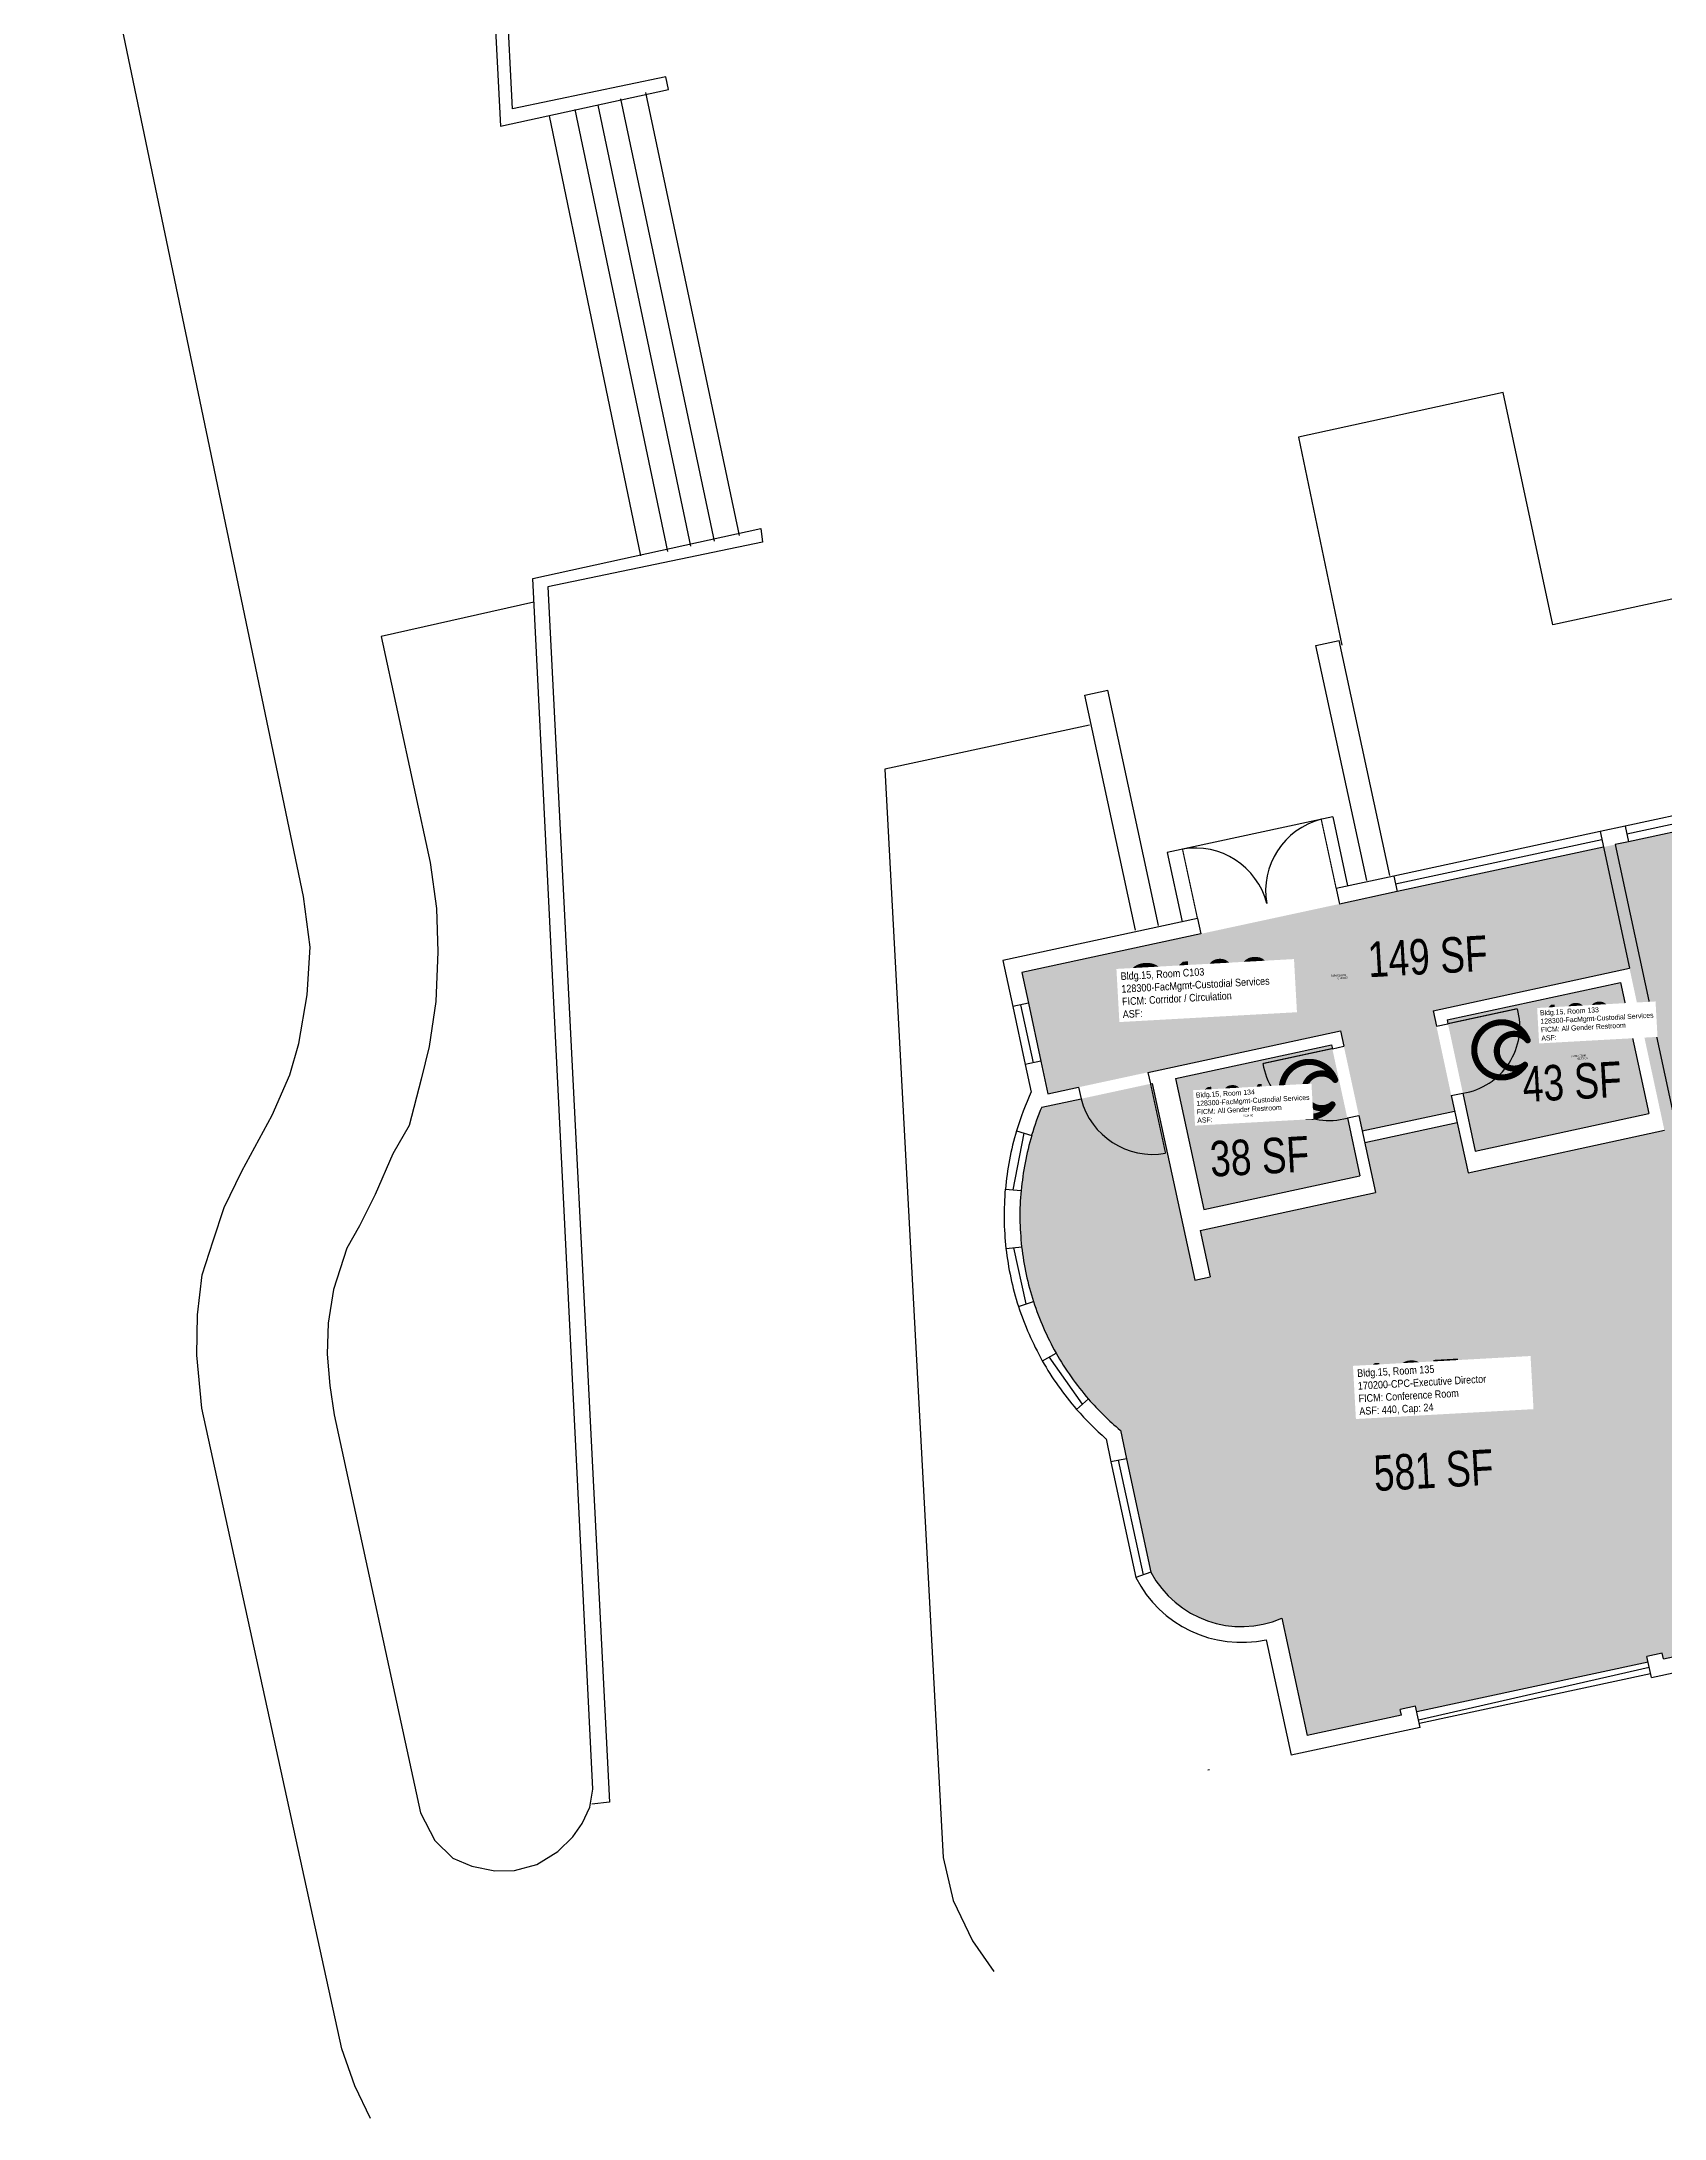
# Model space of a CAD drawing. Header units: inches. Extents: x 69214117 to 69216844, y 27684775 to 27686612.
# Drawn here: x 69214281 to 69215104, y 27684775 to 27685829 of the extents above; entities that cross this region are included whole.
import ezdxf
from ezdxf.enums import TextEntityAlignment as Align

# ---------------------------------------------------------------- set-up
doc = ezdxf.new("R2010")
doc.units = ezdxf.units.IN
doc.header["$LTSCALE"] = 0.25
doc.header["$MEASUREMENT"] = 0
doc.layers.get('0').update_dxf_attribs({"linetype": 'CONTINUOUS'})
for name, color, linetype in [('A-DOOR', 2, 'CONTINUOUS'), ('A-GLAZ', 1, 'CONTINUOUS'), ('A-IDEN-ICON', 4, 'CONTINUOUS'), ('A-IDEN-RNUM', 7, 'CONTINUOUS'), ('A-IDEN-SNUM', 4, 'CONTINUOUS'), ('A-IDEN-VNUM', 4, 'CONTINUOUS'), ('A-SITE', 3, 'CONTINUOUS'), ('A-WALL', 5, 'CONTINUOUS'), ('AREA-TEXT', 3, 'CONTINUOUS'), ('Rooms-Department-Color', 7, 'CONTINUOUS'), ('Rooms-Information', 7, 'CONTINUOUS')]:
    doc.layers.add(name, color=color, linetype=linetype)
doc.styles.add('CP_AREA', font='arial.ttf', dxfattribs={"height": 15})
doc.styles.add('CP_ROOMSNUMBER', font='arial.ttf', dxfattribs={"height": 1})
doc.styles.add('CP_ROOMVNUMBER', font='arial.ttf', dxfattribs={"width": 0.85, "height": 0.075})

# ---------------------------------------------------------------- blocks, each defined once
blk = doc.blocks.new('CPBATH')
at = {"color": 0, "linetype": 'ByBlock', "const_width": 0.0127}
for points in [[(0.0571, 0.0168, 0.861492), (-0.0551, 0, 1)], [(-0.0551, 0, 0.726902), (0.0487, -0.0337, 1)], [(0.0571, 0.0168, 0.729002), (-0.0084, -0.0042, 1)], [(-0.0084, -0.0042, 0.609468), (0.0487, -0.0337, 1)]]:
    blk.add_lwpolyline(points, format="xyb", dxfattribs=at)
at = {"color": 0, "linetype": 'ByBlock', "const_width": 0.00637}
for points in [[(0.0544, 0.0152, 1), (0.0599, 0.0184, 1)], [(0.0459, -0.0353, 1), (0.0515, -0.0321, 1)]]:
    blk.add_lwpolyline(points, format="xyb", close=True, dxfattribs=at)

msp = doc.modelspace()

# ---------------------------------------------------------------- hatches: boundary and pattern name
at = {"layer": 'Rooms-Department-Color', "true_color": 0x80bc67}
msp.add_hatch(color=83, dxfattribs=at).paths.add_polyline_path([(69215073.5, 27685420.1), (69215109.1, 27685254.9), (69215226.4, 27685280.2), (69215236.6, 27685233.2), (69215599.7, 27685311.5), (69215553.9, 27685523.7)])
at = {"layer": 'Rooms-Department-Color', "true_color": 0xacacac}
for points in [[(69214987.1, 27685337.1), (69215086.8, 27685358.6), (69215073.5, 27685420.1), (69214778.3, 27685356.5), (69214781.7, 27685340.9), (69214788, 27685311.5), (69214791.6, 27685294.9), (69214940.1, 27685326.9), (69214951.1, 27685276.1), (69214998, 27685286.2)], [(69215096.5, 27685284.9), (69215082.2, 27685351.4), (69214994.2, 27685332.5), (69215008.5, 27685265.9)], [(69214949.9, 27685253.3), (69214935.5, 27685319.8), (69214856.3, 27685302.7), (69214870.7, 27685236.2)]]:
    msp.add_hatch(color=253, dxfattribs=at).paths.add_polyline_path(points)
at = {"layer": 'Rooms-Department-Color', "true_color": 0x80bc67}
h = msp.add_hatch(color=83, dxfattribs=at)
edge = h.paths.add_edge_path()
edge.add_arc((69214889.8, 27685076.6), 52, 207.9517, 293.2618)
edge.add_line((69214910.3, 27685028.9), (69214923.2, 27684969.3))
edge.add_line((69214923.2, 27684969.3), (69214971, 27684979.6))
edge.add_line((69214971, 27684979.6), (69214970.4, 27684982.5))
edge.add_line((69214970.4, 27684982.5), (69214978.2, 27684984.2))
edge.add_line((69214978.2, 27684984.2), (69214978.9, 27684981.3))
edge.add_line((69214978.9, 27684981.3), (69215096.2, 27685006.6))
edge.add_line((69215096.2, 27685006.6), (69215095.5, 27685009.5))
edge.add_line((69215095.5, 27685009.5), (69215103.4, 27685011.2))
edge.add_line((69215103.4, 27685011.2), (69215104, 27685008.3))
edge.add_line((69215104, 27685008.3), (69215159.7, 27685020.3))
edge.add_line((69215159.7, 27685020.3), (69215104.5, 27685276.4))
edge.add_line((69215104.5, 27685276.4), (69215004.8, 27685254.9))
edge.add_line((69215004.8, 27685254.9), (69214999.3, 27685280.3))
edge.add_line((69214999.3, 27685280.3), (69214952.4, 27685270.2))
edge.add_line((69214952.4, 27685270.2), (69214957.9, 27685244.8))
edge.add_line((69214957.9, 27685244.8), (69214868.9, 27685225.6))
edge.add_line((69214868.9, 27685225.6), (69214874, 27685202.1))
edge.add_line((69214874, 27685202.1), (69214866.1, 27685200.4))
edge.add_line((69214866.1, 27685200.4), (69214844.6, 27685300.2))
edge.add_line((69214844.6, 27685300.2), (69214788.5, 27685288.1))
edge.add_arc((69214919.4, 27685233.2), 142, 157.2373, 183.1752)
edge.add_arc((69214919.4, 27685233.2), 142, 183.1752, 230.1044)
edge.add_line((69214828.4, 27685124.2), (69214843.9, 27685052.2))

# ---------------------------------------------------------------- linework, layer by layer
at = {"layer": 'A-DOOR', "const_width": 0.6}
for points in [[(69214937.9, 27685399.1), (69214930.3, 27685434.3)], [(69214867.5, 27685383.9), (69214859.9, 27685419.1)], [(69214994.6, 27685330.5), (69215029.8, 27685338.1)], [(69214936, 27685317.9), (69214900.8, 27685310.3)], [(69214843.7, 27685300), (69214851.3, 27685264.8)]]:
    msp.add_lwpolyline(points, dxfattribs=at)
at = {"layer": 'A-DOOR'}
for centre, radius, start, end in [((69214939.6, 27685397.9), 37.5, 104.4182, 189.8739), ((69214866.4, 27685382.1), 37.5, 14.4583, 99.914), ((69214996.9, 27685329), 34.2, 278.9912, 15.341), ((69214934.5, 27685315.6), 34.2, 188.9912, 285.341), ((69214844.8, 27685301.7), 37.5, 194.4583, 279.914)]:
    msp.add_arc(centre, radius, start, end, dxfattribs=at)
at = {"layer": 'A-GLAZ'}
for p, q in [((69215315.7, 27685480.5), (69215084.5, 27685430.7)), ((69215085.4, 27685426.8), (69215316.5, 27685476.6)), ((69215317.4, 27685472.7), (69215086.2, 27685422.8)), ((69215071.8, 27685428), (69214967.2, 27685405.4)), ((69214968, 27685401.5), (69215072.7, 27685424)), ((69215073.5, 27685420.1), (69214968.9, 27685397.5)), ((69214773.8, 27685339.2), (69214780.1, 27685309.8)), ((69214777.7, 27685340), (69214784.1, 27685310.7)), ((69214781.7, 27685340.9), (69214788, 27685311.5)), ((69214774, 27685246.2), (69214779.6, 27685275)), ((69214780.5, 27685188.3), (69214774.3, 27685216.8)), ((69214809.2, 27685137.4), (69214792.3, 27685161.4)), ((69214823.6, 27685108.2), (69214836.3, 27685049.5)), ((69214840.1, 27685050.9), (69214827.5, 27685109)), ((69214831.5, 27685109.8), (69214843.9, 27685052.2)), ((69215096.2, 27685006.6), (69214978.9, 27684981.3)), ((69214979.7, 27684977.3), (69215096.7, 27685004.1)), ((69215097.4, 27685000.7), (69214980.1, 27684975.4))]:
    msp.add_line(p, q, dxfattribs=at)
for centre, radius, start, end in [((69214913.5, 27685234.3), 144, 163.1103, 175.1326), ((69214913.5, 27685234.3), 144, 163.1103, 175.1326), ((69214913.5, 27685234.3), 144, 163.1103, 175.1326), ((69214913.5, 27685234.3), 135.9, 163.1103, 175.147), ((69214919.4, 27685233.2), 142, 186.4269, 197.9053), ((69214919.4, 27685233.2), 150, 186.4269, 197.9053), ((69214919.4, 27685233.2), 150, 209.4422, 220.9792), ((69214919.4, 27685233.2), 142, 209.4422, 220.9792)]:
    msp.add_arc(centre, radius, start, end, dxfattribs=at)
at = {"layer": 'A-SITE'}
for p, q in [((69214499.6, 27686061.9), (69214513.9, 27685785.8)), ((69214519.9, 27685794.6), (69214507, 27686055.3)), ((69214413.9, 27685395.1), (69214280.9, 27686032.2)), ((69214597.7, 27685810.9), (69214519.9, 27685794.6)), ((69214599, 27685804.5), (69214597.7, 27685810.9)), ((69214513.9, 27685785.8), (69214599, 27685804.5)), ((69214610.4, 27685572.8), (69214563.4, 27685796.5)), ((69214574.8, 27685799.7), (69214622.2, 27685575.4)), ((69214635.1, 27685578.2), (69214587.6, 27685802.9)), ((69214585.1, 27685567.9), (69214538.7, 27685791.1)), ((69214551.5, 27685794.4), (69214598.5, 27685570.1)), ((69215022.7, 27685650.7), (69214918.8, 27685628)), ((69215047.8, 27685532.9), (69215022.7, 27685650.7)), ((69214918.8, 27685628), (69214940.7, 27685522.5)), ((69215298.1, 27685586.9), (69215047.8, 27685532.9)), ((69214530.2, 27685556.3), (69214645.9, 27685581.8)), ((69214646.8, 27685574.8), (69214537.9, 27685552.2)), ((69214645.9, 27685581.8), (69214646.8, 27685574.8)), ((69214560.7, 27684942.1), (69214530.2, 27685556.3)), ((69214530.8, 27685544.3), (69214453.2, 27685527)), ((69214537.9, 27685552.2), (69214569.1, 27684935.5)), ((69214453.2, 27685527), (69214478.1, 27685412.2)), ((69214927.6, 27685522.4), (69214939.4, 27685525)), ((69214953.4, 27685403.2), (69214927.6, 27685522.4)), ((69214965.1, 27685405.7), (69214939.4, 27685525)), ((69214810.3, 27685497.1), (69214822.1, 27685499.7)), ((69214836.1, 27685377.9), (69214810.3, 27685497.1)), ((69214847.8, 27685380.4), (69214822.1, 27685499.7)), ((69214812.7, 27685481.9), (69214708.8, 27685459.6)), ((69214708.8, 27685459.6), (69214738.4, 27684907.4)), ((69214936.2, 27685435.5), (69214852.1, 27685417.4)), ((69214936.2, 27685435.5), (69214943.7, 27685400.4)), ((69214852.1, 27685417.4), (69214859.7, 27685382.2)), ((69214478.1, 27685412.2), (69214481.4, 27685388.9)), ((69214417.3, 27685369.3), (69214413.9, 27685395.1)), ((69214481.4, 27685388.9), (69214482.1, 27685366.9)), ((69214415.7, 27685345.2), (69214417.3, 27685369.3)), ((69214482.1, 27685366.9), (69214481, 27685341.8)), ((69214411.5, 27685320.4), (69214415.7, 27685345.2)), ((69214481, 27685341.8), (69214477.7, 27685319)), ((69214406.9, 27685304.6), (69214411.5, 27685320.4)), ((69214477.7, 27685319), (69214473.6, 27685302.3)), ((69214398, 27685284.1), (69214406.9, 27685304.6)), ((69214473.6, 27685302.3), (69214467.4, 27685278.9)), ((69214382.6, 27685255.7), (69214398, 27685284.1)), ((69214467.4, 27685278.9), (69214459.2, 27685264.4)), ((69214459.2, 27685264.4), (69214450.3, 27685243.9)), ((69214373.6, 27685237.2), (69214382.6, 27685255.7)), ((69214450.3, 27685243.9), (69214442.2, 27685227.9)), ((69214368, 27685220.3), (69214373.6, 27685237.2)), ((69214442.2, 27685227.9), (69214435.8, 27685216.6)), ((69214362.5, 27685203), (69214368, 27685220.3)), ((69214435.8, 27685216.6), (69214429, 27685195.7)), ((69214360.1, 27685182.8), (69214362.5, 27685203)), ((69214429, 27685195.7), (69214426.4, 27685178.5)), ((69214359.7, 27685162.3), (69214360.1, 27685182.8)), ((69214426.4, 27685178.5), (69214425.8, 27685162.9)), ((69214362.2, 27685135.4), (69214359.7, 27685162.3)), ((69214425.8, 27685162.9), (69214427.2, 27685147)), ((69214427.2, 27685147), (69214429.5, 27685132.1)), ((69214433.3, 27684810.3), (69214362.2, 27685135.4)), ((69214429.5, 27685132.1), (69214473.3, 27684930.2)), ((69214555.2, 27684924.7), (69214559.2, 27684933)), ((69214559.2, 27684933), (69214560.7, 27684942.1)), ((69214569.1, 27684935.5), (69214560.1, 27684934.5)), ((69214473.3, 27684930.2), (69214480.5, 27684916.1)), ((69214550.5, 27684918), (69214555.2, 27684924.7)), ((69214480.5, 27684916.1), (69214489.6, 27684907.1)), ((69214542.9, 27684910.5), (69214550.5, 27684918)), ((69214489.6, 27684907.1), (69214499.3, 27684903.1)), ((69214499.3, 27684903.1), (69214510.9, 27684900.7)), ((69214510.9, 27684900.7), (69214521, 27684900.8)), ((69214521, 27684900.8), (69214532.3, 27684903.9)), ((69214532.3, 27684903.9), (69214542.9, 27684910.5)), ((69214738.4, 27684907.4), (69214743.6, 27684885.6)), ((69214743.6, 27684885.6), (69214753.3, 27684865.1)), ((69214753.3, 27684865.1), (69214764.2, 27684849.7)), ((69214439.9, 27684791.6), (69214433.3, 27684810.3)), ((69214447.8, 27684775.1), (69214439.9, 27684791.6))]:
    msp.add_line(p, q, dxfattribs=at)
at = {"layer": 'A-WALL'}
for p, q in [((69215084.5, 27685430.7), (69215071.8, 27685428)), ((69215071.8, 27685428), (69215086.8, 27685358.6)), ((69215084.5, 27685430.7), (69215086.2, 27685422.8)), ((69215086.2, 27685422.8), (69215079.4, 27685421.4)), ((69215079.4, 27685421.4), (69215152.9, 27685080.2)), ((69214967.2, 27685405.4), (69214937.9, 27685399.1)), ((69214937.9, 27685399.1), (69214939.6, 27685391.2)), ((69214968.9, 27685397.5), (69214939.6, 27685391.2)), ((69214967.2, 27685405.4), (69214968.9, 27685397.5)), ((69214867.5, 27685383.9), (69214768.7, 27685362.6)), ((69214869.2, 27685376.1), (69214778.3, 27685356.5)), ((69214867.5, 27685383.9), (69214869.2, 27685376.1)), ((69214768.7, 27685362.6), (69214773.8, 27685339.2)), ((69214778.3, 27685356.5), (69214781.7, 27685340.9)), ((69214987.1, 27685337.1), (69215086.8, 27685358.6)), ((69214994.2, 27685332.5), (69215082.2, 27685351.4)), ((69215082.2, 27685351.4), (69215096.5, 27685284.9)), ((69214781.7, 27685340.9), (69214773.8, 27685339.2)), ((69214987.1, 27685337.1), (69214988.8, 27685329.2)), ((69214994.2, 27685332.5), (69214994.6, 27685330.5)), ((69214842.4, 27685305.8), (69214940.1, 27685326.9)), ((69214934.3, 27685325.7), (69214934.3, 27685325.7)), ((69214940.1, 27685326.9), (69214941.8, 27685319.1)), ((69214988.8, 27685329.2), (69214994.6, 27685330.5)), ((69214788, 27685311.5), (69214780.1, 27685309.8)), ((69214788, 27685311.5), (69214791.6, 27685294.9)), ((69214856.3, 27685302.7), (69214935.5, 27685319.8)), ((69214935.5, 27685319.8), (69214936, 27685317.8)), ((69214936, 27685317.8), (69214941.8, 27685319.1)), ((69214780.1, 27685309.8), (69214783.1, 27685295.8)), ((69214842.4, 27685305.8), (69214843.7, 27685300)), ((69214856.3, 27685302.7), (69214870.7, 27685236.2)), ((69214788.5, 27685288.1), (69214808.5, 27685292.4)), ((69214791.6, 27685294.9), (69214807.2, 27685298.3)), ((69214807.2, 27685298.3), (69214808.5, 27685292.4)), ((69214843.7, 27685300), (69214844.6, 27685300.2)), ((69214844.6, 27685300.2), (69214866.1, 27685200.4)), ((69214996.3, 27685294), (69215002.2, 27685295.3)), ((69214996.3, 27685294), (69215004.8, 27685254.9)), ((69215002.2, 27685295.3), (69215008.5, 27685265.9)), ((69214943.6, 27685282.7), (69214949.4, 27685283.9)), ((69214943.6, 27685282.7), (69214949.9, 27685253.3)), ((69214949.4, 27685283.9), (69214957.9, 27685244.8)), ((69214951.1, 27685276.1), (69214998, 27685286.2)), ((69214952.4, 27685270.2), (69214999.3, 27685280.3)), ((69215008.5, 27685265.9), (69215096.5, 27685284.9)), ((69214775.7, 27685276.1), (69214783.4, 27685273.8)), ((69215004.8, 27685254.9), (69215104.5, 27685276.4)), ((69214854.3, 27685255.2), (69214854.3, 27685255.2)), ((69214855.6, 27685249.3), (69214855.6, 27685249.3)), ((69214870.7, 27685236.2), (69214949.9, 27685253.3)), ((69214770, 27685246.5), (69214778, 27685245.8)), ((69214868.9, 27685225.6), (69214957.9, 27685244.8)), ((69214770.4, 27685216.4), (69214778.3, 27685217.3)), ((69214868.9, 27685225.6), (69214874, 27685202.1)), ((69214866.1, 27685200.4), (69214874, 27685202.1)), ((69214776.7, 27685187), (69214784.3, 27685189.5)), ((69214788.8, 27685159.4), (69214795.8, 27685163.4)), ((69214806.2, 27685134.8), (69214812.2, 27685140.1)), ((69214828.4, 27685124.2), (69214831.5, 27685109.8)), ((69214821.1, 27685119.9), (69214823.6, 27685108.2)), ((69214831.5, 27685109.8), (69214823.6, 27685108.2)), ((69214843.9, 27685052.2), (69214836.3, 27685049.5)), ((69214843.9, 27685052.2), (69214843.9, 27685052.2)), ((69214910.3, 27685028.9), (69214923.2, 27684969.3)), ((69214902.4, 27685017.9), (69214915.1, 27684959.3)), ((69215104, 27685008.3), (69215159.7, 27685020.3)), ((69215103.4, 27685011.2), (69215095.5, 27685009.5)), ((69215097.9, 27684998.7), (69215095.5, 27685009.5)), ((69215097.9, 27684998.7), (69215169.3, 27685014.1)), ((69215104, 27685008.3), (69215103.4, 27685011.2)), ((69214971, 27684979.6), (69214923.2, 27684969.3)), ((69214978.2, 27684984.2), (69214970.4, 27684982.5)), ((69214971, 27684979.6), (69214970.4, 27684982.5)), ((69214980.5, 27684973.4), (69214978.2, 27684984.2)), ((69214980.5, 27684973.4), (69214915.1, 27684959.3)), ((69214872.7, 27684952), (69214873.7, 27684952.1)), ((69214872.7, 27684952), (69214873.7, 27684952.1))]:
    msp.add_line(p, q, dxfattribs=at)
for centre, radius, start, end in [((69214919.4, 27685233.2), 150, 155.2962, 163.353), ((69214919.4, 27685233.2), 142, 157.2379, 163.353), ((69214919.4, 27685233.2), 150, 174.89, 186.4269), ((69214919.4, 27685233.2), 142, 174.89, 186.4269), ((69214919.4, 27685233.2), 150, 197.9053, 209.4422), ((69214919.4, 27685233.2), 142, 197.9053, 209.4422), ((69214919.4, 27685233.2), 150, 220.9792, 229.036), ((69214919.4, 27685233.2), 142, 220.9792, 230.1056), ((69214889.8, 27685076.6), 60, 206.8498, 282.1661), ((69214889.8, 27685076.6), 52, 207.958, 293.2615)]:
    msp.add_arc(centre, radius, start, end, dxfattribs=at)

# ---------------------------------------------------------------- block references
at = {"layer": 'A-IDEN-ICON', "xscale": 243.9999999999998, "yscale": 243.9999999999998, "zscale": 243.9999999999998, "rotation": 3.174864227388063}
for p in [(69215021.4, 27685317.2), (69214923.7, 27685297.1)]:
    msp.add_blockref('CPBATH', p, dxfattribs=at)

# ---------------------------------------------------------------- texts
at = {"layer": 'A-IDEN-RNUM', "style": 'CP_ROOMSNUMBER', "width": 0.85}
for s, p in [('C103-00', (69214941.1, 27685353.7)), ('0133-00', (69215062.9, 27685312.9)), ('0134-00', (69214893.3, 27685283.9)), ('0135-00', (69214976.4, 27685145.8))]:
    msp.add_text(s, height=1, rotation=3.1749, dxfattribs=at).set_placement(p, align=Align.MIDDLE)
at = {"layer": 'A-IDEN-SNUM', "style": 'CP_ROOMSNUMBER', "width": 0.85}
for s, p in [('0150C10300', (69214939.1, 27685355)), ('0150013300', (69215060.9, 27685314.2)), ('0150013400', (69214891.4, 27685285.2)), ('0150013500', (69214974.4, 27685147.1))]:
    msp.add_text(s, height=1, rotation=3.1749, dxfattribs=at).set_placement(p, align=Align.MIDDLE)
at = {"layer": 'A-IDEN-VNUM', "style": 'CP_ROOMVNUMBER', "width": 0.85}
for s, height, p in [('C103', 27, (69214867.7, 27685348.9)), ('133', 18, (69215059.8, 27685331.8)), ('134', 18, (69214885.5, 27685290.1)), ('135', 27, (69214976.4, 27685145.8))]:
    msp.add_text(s, height=height, rotation=3.1749, dxfattribs=at).set_placement(p, align=Align.MIDDLE)
at = {"layer": 'AREA-TEXT', "style": 'CP_AREA', "width": 0.75}
for s, p in [('149 SF', (69214984.3, 27685364.7)), ('43 SF', (69215057.6, 27685301.1)), ('38 SF', (69214899, 27685263.2)), ('581 SF', (69214987.3, 27685104))]:
    msp.add_text(s, height=18, rotation=3.1749, dxfattribs=at).set_placement(p, align=Align.MIDDLE_CENTER)

# ---------------------------------------------------------------- next in the draw order: texts
at = {"layer": 'Rooms-Information', "attachment_point": 7, "rotation": 3.1749, "style": 'CP_ROOMVNUMBER', "bg_fill": 3, "box_fill_scale": 1.5, "bg_fill_color": 256, "bg_fill_true_color": 13158600, "bg_fill_transparency": 0}
for s, insert, char_height, width in [('Bldg.15, Room C103^M^J128300-FacMgmt-Custodial Services^M^JFICM: Corridor / Circulation^M^JASF: ', (69214829.7, 27685333.3), 3.857, 86.4), ('Bldg.15, Room 133^M^J128300-FacMgmt-Custodial Services^M^JFICM: All Gender Restroom^M^JASF: ', (69215042.1, 27685321.8), 2.571, 57.6), ('Bldg.15, Room 134^M^J128300-FacMgmt-Custodial Services^M^JFICM: All Gender Restroom^M^JASF: ', (69214867.5, 27685280.1), 2.571, 57.6), ('Bldg.15, Room 135^M^J170200-CPC-Executive Director^M^JFICM: Conference Room^M^JASF: 440, Cap: 24', (69214949.8, 27685130.8), 3.857, 86.4)]:
    msp.add_mtext(s, dxfattribs=dict(at, insert=insert, char_height=char_height, width=width))

doc.saveas('drawing.dxf')
